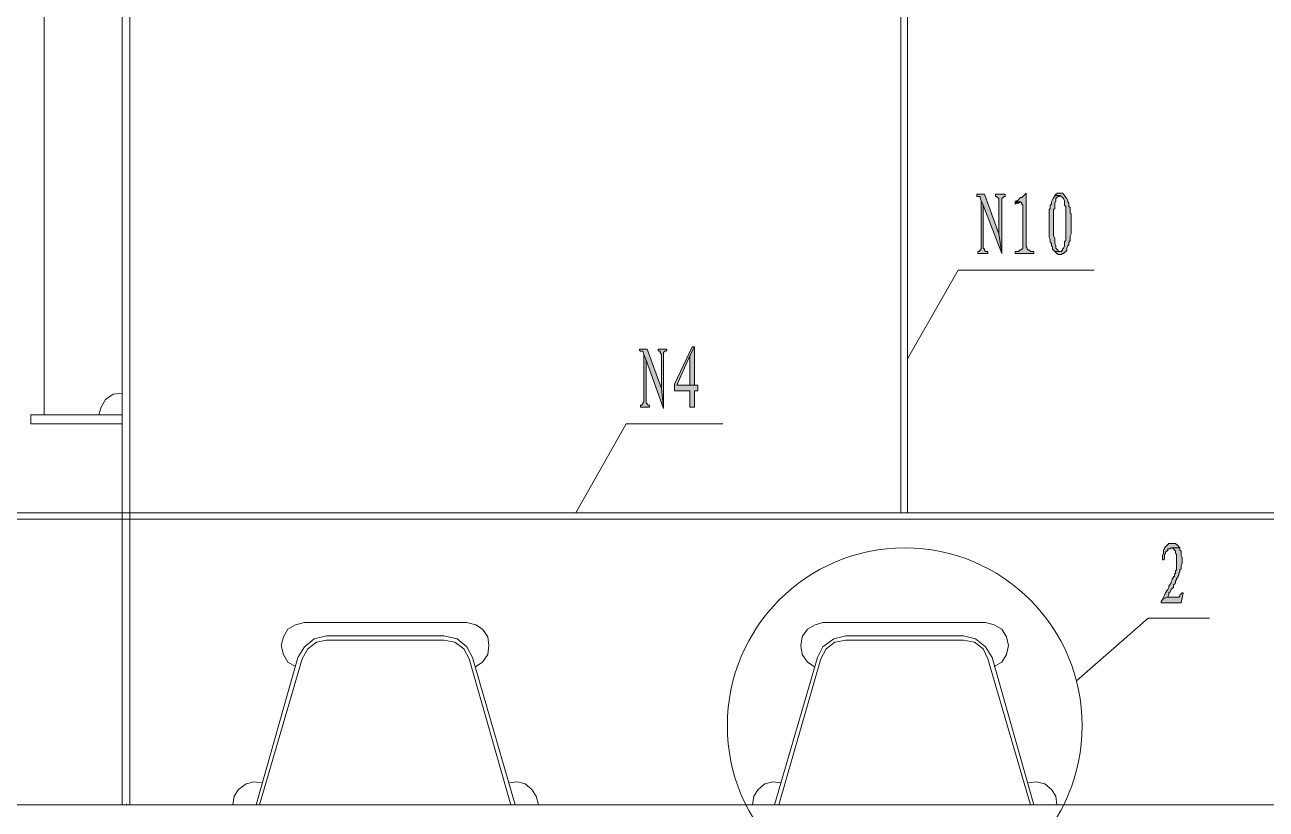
# Model space of a CAD drawing. Header units: inches. Extents: x 20 to 409, y 5 to 283.
# Drawn here: x 232.31 to 280.15, y 167.57 to 197.81 of the extents above; entities that cross this region are included whole.
import ezdxf

# ---------------------------------------------------------------- set-up
doc = ezdxf.new("R2010")
doc.units = ezdxf.units.IN
doc.header["$MEASUREMENT"] = 0
doc.layers.add('C00-00-00', color=7, linetype='Continuous')

msp = doc.modelspace()

# ---------------------------------------------------------------- hatches: boundary and pattern name
at = {"layer": 'C00-00-00'}
h = msp.add_hatch(color=0, dxfattribs=at)
h.dxf.hatch_style = 2
h.paths.add_polyline_path([(269.291, 191.28), (268.995, 191.28), (268.995, 191.195), (269.122, 191.195), (269.122, 191.153), (269.164, 191.026), (269.249, 190.856), (269.969, 188.994), (269.842, 189.756)])
h = msp.add_hatch(color=0, dxfattribs=at)
h.dxf.hatch_style = 2
h.paths.add_polyline_path([(269.164, 191.026), (269.164, 189.163), (269.122, 189.121), (269.08, 189.078), (269.037, 189.078), (269.037, 188.994), (269.418, 188.994), (269.418, 189.078), (269.334, 189.078), (269.291, 189.121), (269.291, 189.163), (269.249, 189.205), (269.249, 190.856)])
h = msp.add_hatch(color=0, dxfattribs=at)
h.dxf.hatch_style = 2
h.paths.add_polyline_path([(270.096, 191.28), (269.715, 191.28), (269.715, 191.195), (269.757, 191.195), (269.799, 191.153), (269.842, 191.11), (269.842, 189.756), (269.969, 188.994), (269.969, 191.11), (270.011, 191.153), (270.053, 191.195), (270.096, 191.195)])
h = msp.add_hatch(color=0, dxfattribs=at)
h.dxf.hatch_style = 2
h.paths.add_polyline_path([(270.9, 191.322), (270.858, 191.28), (270.815, 191.237), (270.773, 191.195), (270.731, 191.153), (270.688, 191.153), (270.646, 191.11), (270.604, 191.068), (270.561, 191.026), (270.519, 191.026), (270.477, 190.983), (270.688, 190.983), (270.731, 190.941), (270.731, 190.899), (270.773, 190.856), (270.773, 189.205), (270.731, 189.163), (270.688, 189.121), (270.646, 189.121), (270.604, 189.078), (270.477, 189.078), (270.477, 188.994), (271.196, 188.994), (271.196, 189.078), (271.069, 189.078), (271.027, 189.121), (270.985, 189.121), (270.942, 189.163), (270.942, 189.205), (270.9, 189.248)])
h = msp.add_hatch(color=0, dxfattribs=at)
h.dxf.hatch_style = 2
h.paths.add_polyline_path([(270.477, 190.983), (270.477, 190.899), (270.519, 190.941), (270.604, 190.941), (270.688, 190.983)])
h = msp.add_hatch(color=0, dxfattribs=at)
h.dxf.hatch_style = 2
h.paths.add_polyline_path([(272.001, 191.237), (272.001, 191.195), (271.958, 191.153), (271.916, 191.068), (271.874, 190.983), (271.874, 190.899), (271.831, 190.856), (271.831, 190.729), (271.789, 190.687), (271.789, 189.629), (271.831, 189.544), (271.831, 189.502), (271.831, 189.417), (271.874, 189.375), (271.874, 189.29), (271.916, 189.248), (271.916, 189.163), (271.958, 189.121), (272.001, 189.078), (272.17, 189.078), (272.128, 189.078), (272.128, 189.121), (272.085, 189.163), (272.043, 189.205), (272.043, 189.29), (272.001, 189.375), (272.001, 189.586), (271.958, 189.671), (271.958, 190.687), (272.001, 190.729), (272.001, 190.941), (272.043, 191.026), (272.043, 191.11), (272.085, 191.153), (272.128, 191.195), (272.17, 191.195), (272.212, 191.237)])
h = msp.add_hatch(color=0, dxfattribs=at)
h.dxf.hatch_style = 2
h.paths.add_polyline_path([(272.212, 191.322), (272.085, 191.322), (272.085, 191.28), (272.043, 191.28), (272.001, 191.237), (272.212, 191.237), (272.255, 191.195), (272.297, 191.153), (272.339, 191.11), (272.382, 191.026), (272.382, 190.856), (272.424, 190.814), (272.424, 190.137), (272.424, 190.094), (272.424, 189.502), (272.382, 189.459), (272.382, 189.29), (272.339, 189.205), (272.297, 189.163), (272.297, 189.121), (272.255, 189.078), (272.001, 189.078), (272.043, 189.036), (272.085, 188.994), (272.128, 188.951), (272.255, 188.951), (272.297, 188.994), (272.339, 188.994), (272.382, 189.036), (272.424, 189.078), (272.466, 189.121), (272.466, 189.205), (272.509, 189.29), (272.551, 189.332), (272.551, 189.417), (272.593, 189.502), (272.593, 189.671), (272.636, 189.756), (272.636, 190.518), (272.593, 190.56), (272.593, 190.772), (272.551, 190.814), (272.551, 190.941), (272.509, 190.983), (272.509, 191.026), (272.466, 191.11), (272.424, 191.153), (272.382, 191.237), (272.339, 191.28), (272.297, 191.322)])
h = msp.add_hatch(color=0, dxfattribs=at)
h.dxf.hatch_style = 2
h.paths.add_polyline_path([(256.295, 185.311), (255.999, 185.311), (255.999, 185.268), (256.041, 185.226), (256.126, 185.226), (256.168, 185.099), (256.253, 184.887), (256.93, 183.025), (256.845, 183.787)])
h = msp.add_hatch(color=0, dxfattribs=at)
h.dxf.hatch_style = 2
h.paths.add_polyline_path([(257.057, 185.311), (256.718, 185.311), (256.718, 185.268), (256.761, 185.226), (256.803, 185.226), (256.803, 185.184), (256.845, 185.099), (256.845, 183.787), (256.93, 183.025), (256.93, 185.184), (256.972, 185.226), (257.015, 185.226), (257.057, 185.268)])
h = msp.add_hatch(color=0, dxfattribs=at)
h.dxf.hatch_style = 2
h.paths.add_polyline_path([(258.115, 185.395), (258.031, 185.395), (257.353, 183.956), (257.353, 183.702), (257.946, 183.702), (257.946, 183.067), (258.115, 183.067), (258.115, 183.702), (258.242, 183.702), (258.242, 183.914), (258.115, 183.914), (257.438, 183.914), (257.946, 185.057)])
h = msp.add_hatch(color=0, dxfattribs=at)
h.dxf.hatch_style = 2
h.paths.add_polyline_path([(258.115, 185.395), (257.946, 185.057), (257.946, 183.914), (257.438, 183.914), (258.115, 183.914)])
h = msp.add_hatch(color=0, dxfattribs=at)
h.dxf.hatch_style = 2
h.paths.add_polyline_path([(256.168, 185.099), (256.168, 183.279), (256.126, 183.236), (256.126, 183.194), (256.083, 183.152), (256.041, 183.152), (256.041, 183.067), (256.38, 183.067), (256.38, 183.152), (256.337, 183.152), (256.295, 183.194), (256.253, 183.236), (256.253, 184.887)])
h = msp.add_hatch(color=0, dxfattribs=at)
h.dxf.hatch_style = 2
h.paths.add_polyline_path([(276.53, 177.818), (276.403, 177.818), (276.361, 177.775), (276.319, 177.733), (276.276, 177.691), (276.234, 177.648), (276.234, 177.606), (276.192, 177.564), (276.192, 177.437), (276.149, 177.352), (276.149, 177.183), (276.192, 177.183), (276.234, 177.225), (276.234, 177.394), (276.276, 177.437), (276.276, 177.479), (276.319, 177.521), (276.361, 177.564), (276.361, 177.606), (276.446, 177.606), (276.488, 177.648), (276.827, 177.648), (276.784, 177.691), (276.742, 177.733), (276.7, 177.775), (276.657, 177.818)])
h = msp.add_hatch(color=0, dxfattribs=at)
h.dxf.hatch_style = 2
h.paths.add_polyline_path([(276.827, 177.648), (276.488, 177.648), (276.53, 177.648), (276.573, 177.606), (276.615, 177.564), (276.657, 177.521), (276.657, 177.437), (276.7, 177.394), (276.7, 176.802), (276.657, 176.759), (276.657, 176.675), (276.615, 176.632), (276.615, 176.548), (276.573, 176.548), (276.573, 176.505), (276.53, 176.463), (276.53, 176.421), (276.488, 176.336), (276.488, 176.294), (276.446, 176.251), (276.403, 176.167), (276.403, 176.124), (276.361, 176.04), (276.319, 175.997), (276.276, 175.913), (276.234, 175.828), (276.192, 175.743), (276.149, 175.659), (276.319, 175.743), (276.361, 175.743), (276.403, 175.828), (276.403, 175.913), (276.446, 175.955), (276.488, 176.04), (276.53, 176.082), (276.573, 176.124), (276.573, 176.209), (276.615, 176.251), (276.657, 176.294), (276.657, 176.378), (276.7, 176.421), (276.7, 176.463), (276.742, 176.505), (276.742, 176.548), (276.784, 176.59), (276.784, 176.675), (276.827, 176.717), (276.827, 176.802), (276.869, 176.844), (276.869, 176.971), (276.911, 177.056), (276.911, 177.267), (276.869, 177.352), (276.869, 177.521), (276.827, 177.564)])
h = msp.add_hatch(color=0, dxfattribs=at)
h.dxf.hatch_style = 2
h.paths.add_polyline_path([(276.954, 175.913), (276.911, 175.913), (276.869, 175.87), (276.827, 175.828), (276.827, 175.786), (276.784, 175.743), (276.319, 175.743), (276.149, 175.659), (276.107, 175.574), (276.107, 175.532), (276.869, 175.532)])

# ---------------------------------------------------------------- linework, layer by layer
at = {"layer": 'C00-00-00', "color": 0, "lineweight": 0}
for points in [[(236.06, 167.742), (236.06, 252.282)], [(236.356, 167.742), (236.356, 252.282)], [(266.074, 235.857), (266.074, 179.003)], [(266.328, 235.857), (266.328, 179.003)], [(233.054, 182.771), (233.054, 232.724)], [(273.525, 188.359), (268.275, 188.359), (266.328, 184.93)], [(236.06, 183.617), (235.721, 183.575), (235.425, 183.363), (235.255, 183.067), (235.171, 182.771)], [(232.546, 182.771), (236.06, 182.771)], [(236.06, 182.432), (232.546, 182.432), (232.546, 182.771)], [(259.216, 182.432), (255.491, 182.432), (253.543, 179.003)], [(157.828, 179.003), (386.216, 179.003)], [(266.328, 179.003), (266.074, 179.003)], [(157.828, 178.749), (386.216, 178.749)], [(243.087, 174.77), (242.748, 174.685), (242.452, 174.516), (242.283, 174.219), (242.198, 173.881), (242.283, 173.542), (242.452, 173.246), (242.748, 173.076)], [(243.087, 174.77), (249.352, 174.77)], [(249.691, 173.076), (249.945, 173.246), (250.157, 173.542), (250.199, 173.881), (250.157, 174.219), (249.945, 174.516), (249.691, 174.685), (249.352, 174.77)], [(263.068, 174.77), (262.772, 174.685), (262.476, 174.516), (262.264, 174.219), (262.222, 173.881), (262.264, 173.542), (262.476, 173.246), (262.73, 173.076)], [(263.068, 174.77), (269.334, 174.77)], [(269.672, 173.076), (269.969, 173.246), (270.138, 173.542), (270.223, 173.881), (270.138, 174.219), (269.969, 174.516), (269.672, 174.685), (269.334, 174.77)], [(277.97, 174.939), (275.599, 174.939), (272.847, 172.526)], [(248.463, 174.262), (243.934, 174.262), (243.468, 174.135), (243.087, 173.838), (242.833, 173.415)], [(251.215, 167.742), (249.564, 173.415), (249.352, 173.838), (248.971, 174.135), (248.463, 174.262)], [(268.487, 174.262), (263.957, 174.262), (263.492, 174.135), (263.068, 173.838), (262.857, 173.415)], [(271.196, 167.742), (269.588, 173.415), (269.334, 173.838), (268.953, 174.135), (268.487, 174.262)], [(248.463, 174.092), (243.934, 174.092), (243.553, 174.008), (243.214, 173.754), (243.002, 173.373)], [(251.046, 167.742), (249.437, 173.373), (249.225, 173.754), (248.887, 174.008), (248.463, 174.092)], [(268.487, 174.092), (263.957, 174.092), (263.534, 174.008), (263.195, 173.754), (262.984, 173.373)], [(271.069, 167.742), (269.418, 173.373), (269.249, 173.754), (268.91, 174.008), (268.487, 174.092)], [(241.224, 167.742), (242.833, 173.415)], [(241.351, 167.742), (243.002, 173.373)], [(261.206, 167.742), (262.857, 173.415)], [(261.375, 167.742), (262.984, 173.373)], [(241.436, 168.589), (241.14, 168.631), (240.843, 168.547), (240.547, 168.335), (240.378, 168.081), (240.335, 167.742)], [(252.104, 167.742), (252.019, 168.081), (251.85, 168.335), (251.596, 168.547), (251.3, 168.631), (250.961, 168.589)], [(261.46, 168.589), (261.121, 168.631), (260.825, 168.547), (260.571, 168.335), (260.401, 168.081), (260.359, 167.742)], [(272.085, 167.742), (272.043, 168.081), (271.874, 168.335), (271.62, 168.547), (271.281, 168.631), (270.985, 168.589)], [(156.219, 167.742), (386.216, 167.742)], [(236.229, 167.742), (236.229, 167.785)]]:
    msp.add_lwpolyline(points, dxfattribs=at)
for points in [[(269.291, 191.28), (268.995, 191.28), (268.995, 191.195), (269.122, 191.195), (269.122, 191.153), (269.164, 191.026), (269.249, 190.856), (269.969, 188.994), (269.842, 189.756)], [(269.164, 191.026), (269.164, 189.163), (269.122, 189.121), (269.08, 189.078), (269.037, 189.078), (269.037, 188.994), (269.418, 188.994), (269.418, 189.078), (269.334, 189.078), (269.291, 189.121), (269.291, 189.163), (269.249, 189.205), (269.249, 190.856)], [(270.096, 191.28), (269.715, 191.28), (269.715, 191.195), (269.757, 191.195), (269.799, 191.153), (269.842, 191.11), (269.842, 189.756), (269.969, 188.994), (269.969, 191.11), (270.011, 191.153), (270.053, 191.195), (270.096, 191.195)], [(270.9, 191.322), (270.858, 191.28), (270.815, 191.237), (270.773, 191.195), (270.731, 191.153), (270.688, 191.153), (270.646, 191.11), (270.604, 191.068), (270.561, 191.026), (270.519, 191.026), (270.477, 190.983), (270.688, 190.983), (270.731, 190.941), (270.731, 190.899), (270.773, 190.856), (270.773, 189.205), (270.731, 189.163), (270.688, 189.121), (270.646, 189.121), (270.604, 189.078), (270.477, 189.078), (270.477, 188.994), (271.196, 188.994), (271.196, 189.078), (271.069, 189.078), (271.027, 189.121), (270.985, 189.121), (270.942, 189.163), (270.942, 189.205), (270.9, 189.248)], [(270.477, 190.983), (270.477, 190.899), (270.519, 190.941), (270.604, 190.941), (270.688, 190.983)], [(272.001, 191.237), (272.001, 191.195), (271.958, 191.153), (271.916, 191.068), (271.874, 190.983), (271.874, 190.899), (271.831, 190.856), (271.831, 190.729), (271.789, 190.687), (271.789, 189.629), (271.831, 189.544), (271.831, 189.502), (271.831, 189.417), (271.874, 189.375), (271.874, 189.29), (271.916, 189.248), (271.916, 189.163), (271.958, 189.121), (272.001, 189.078), (272.17, 189.078), (272.128, 189.078), (272.128, 189.121), (272.085, 189.163), (272.043, 189.205), (272.043, 189.29), (272.001, 189.375), (272.001, 189.586), (271.958, 189.671), (271.958, 190.687), (272.001, 190.729), (272.001, 190.941), (272.043, 191.026), (272.043, 191.11), (272.085, 191.153), (272.128, 191.195), (272.17, 191.195), (272.212, 191.237)], [(272.212, 191.322), (272.085, 191.322), (272.085, 191.28), (272.043, 191.28), (272.001, 191.237), (272.212, 191.237), (272.255, 191.195), (272.297, 191.153), (272.339, 191.11), (272.382, 191.026), (272.382, 190.856), (272.424, 190.814), (272.424, 190.137), (272.424, 190.094), (272.424, 189.502), (272.382, 189.459), (272.382, 189.29), (272.339, 189.205), (272.297, 189.163), (272.297, 189.121), (272.255, 189.078), (272.001, 189.078), (272.043, 189.036), (272.085, 188.994), (272.128, 188.951), (272.255, 188.951), (272.297, 188.994), (272.339, 188.994), (272.382, 189.036), (272.424, 189.078), (272.466, 189.121), (272.466, 189.205), (272.509, 189.29), (272.551, 189.332), (272.551, 189.417), (272.593, 189.502), (272.593, 189.671), (272.636, 189.756), (272.636, 190.518), (272.593, 190.56), (272.593, 190.772), (272.551, 190.814), (272.551, 190.941), (272.509, 190.983), (272.509, 191.026), (272.466, 191.11), (272.424, 191.153), (272.382, 191.237), (272.339, 191.28), (272.297, 191.322)], [(256.295, 185.311), (255.999, 185.311), (255.999, 185.268), (256.041, 185.226), (256.126, 185.226), (256.168, 185.099), (256.253, 184.887), (256.93, 183.025), (256.845, 183.787)], [(257.057, 185.311), (256.718, 185.311), (256.718, 185.268), (256.761, 185.226), (256.803, 185.226), (256.803, 185.184), (256.845, 185.099), (256.845, 183.787), (256.93, 183.025), (256.93, 185.184), (256.972, 185.226), (257.015, 185.226), (257.057, 185.268)], [(258.115, 185.395), (258.031, 185.395), (257.353, 183.956), (257.353, 183.702), (257.946, 183.702), (257.946, 183.067), (258.115, 183.067), (258.115, 183.702), (258.242, 183.702), (258.242, 183.914), (258.115, 183.914), (257.438, 183.914), (257.946, 185.057)], [(258.115, 185.395), (257.946, 185.057), (257.946, 183.914), (257.438, 183.914), (258.115, 183.914)], [(256.168, 185.099), (256.168, 183.279), (256.126, 183.236), (256.126, 183.194), (256.083, 183.152), (256.041, 183.152), (256.041, 183.067), (256.38, 183.067), (256.38, 183.152), (256.337, 183.152), (256.295, 183.194), (256.253, 183.236), (256.253, 184.887)], [(276.53, 177.818), (276.403, 177.818), (276.361, 177.775), (276.319, 177.733), (276.276, 177.691), (276.234, 177.648), (276.234, 177.606), (276.192, 177.564), (276.192, 177.437), (276.149, 177.352), (276.149, 177.183), (276.192, 177.183), (276.234, 177.225), (276.234, 177.394), (276.276, 177.437), (276.276, 177.479), (276.319, 177.521), (276.361, 177.564), (276.361, 177.606), (276.446, 177.606), (276.488, 177.648), (276.827, 177.648), (276.784, 177.691), (276.742, 177.733), (276.7, 177.775), (276.657, 177.818)], [(276.827, 177.648), (276.488, 177.648), (276.53, 177.648), (276.573, 177.606), (276.615, 177.564), (276.657, 177.521), (276.657, 177.437), (276.7, 177.394), (276.7, 176.802), (276.657, 176.759), (276.657, 176.675), (276.615, 176.632), (276.615, 176.548), (276.573, 176.548), (276.573, 176.505), (276.53, 176.463), (276.53, 176.421), (276.488, 176.336), (276.488, 176.294), (276.446, 176.251), (276.403, 176.167), (276.403, 176.124), (276.361, 176.04), (276.319, 175.997), (276.276, 175.913), (276.234, 175.828), (276.192, 175.743), (276.149, 175.659), (276.319, 175.743), (276.361, 175.743), (276.403, 175.828), (276.403, 175.913), (276.446, 175.955), (276.488, 176.04), (276.53, 176.082), (276.573, 176.124), (276.573, 176.209), (276.615, 176.251), (276.657, 176.294), (276.657, 176.378), (276.7, 176.421), (276.7, 176.463), (276.742, 176.505), (276.742, 176.548), (276.784, 176.59), (276.784, 176.675), (276.827, 176.717), (276.827, 176.802), (276.869, 176.844), (276.869, 176.971), (276.911, 177.056), (276.911, 177.267), (276.869, 177.352), (276.869, 177.521), (276.827, 177.564)], [(276.954, 175.913), (276.911, 175.913), (276.869, 175.87), (276.827, 175.828), (276.827, 175.786), (276.784, 175.743), (276.319, 175.743), (276.149, 175.659), (276.107, 175.574), (276.107, 175.532), (276.869, 175.532)]]:
    msp.add_lwpolyline(points, close=True, dxfattribs=at)
msp.add_ellipse((266.222, 170.79), major_axis=(0, 6.858), ratio=0.996914, start_param=0, end_param=6.283185, dxfattribs=at)

doc.saveas('drawing.dxf')
